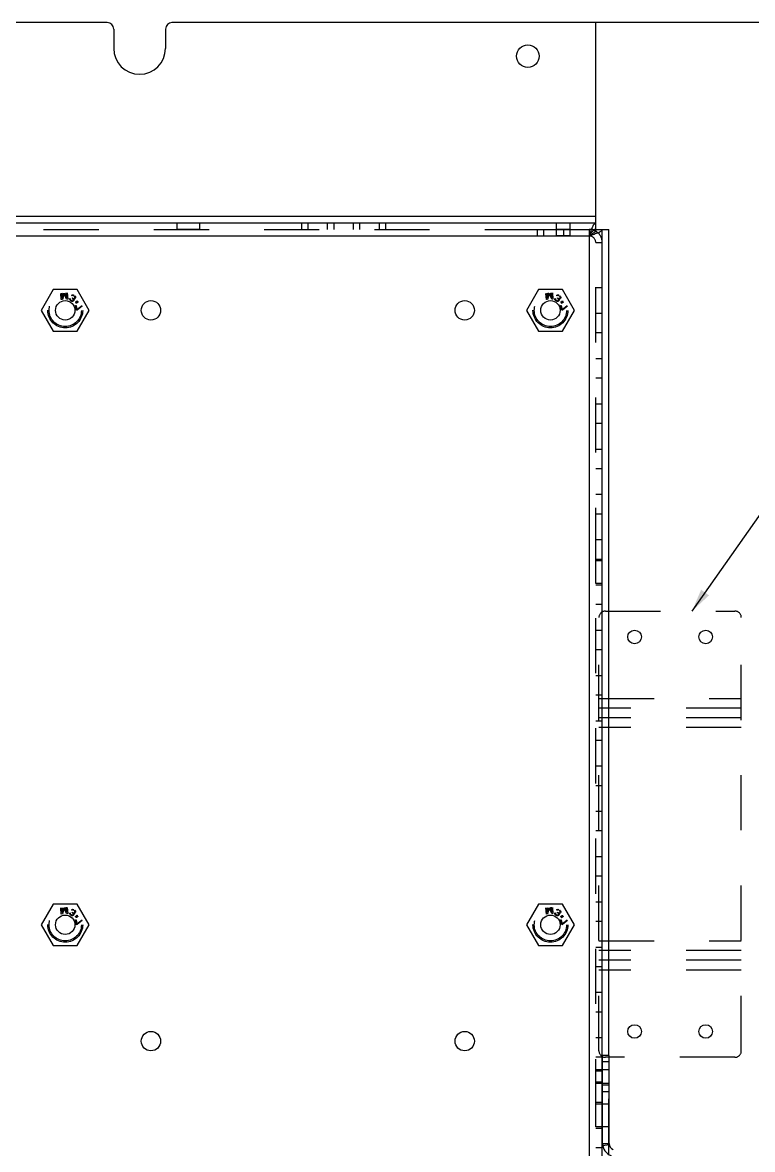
# Model space of a CAD drawing. Header units: millimetres. Extents: x 0 to 8948, y -1340 to 1100.
# Drawn here: x 5001.9 to 5114.7, y -787.6 to -613.3 of the extents above; entities that cross this region are included whole.
import ezdxf

# ---------------------------------------------------------------- set-up
doc = ezdxf.new("R2010")
doc.units = ezdxf.units.MM
doc.header["$LTSCALE"] = 85.25
doc.linetypes.add('HIDDEN', pattern=[0.2, 0.1, -0.1])
doc.layers.get('0').update_dxf_attribs({"linetype": 'CONTINUOUS'})
doc.layers.add('02___PRT_ALL_AXES', color=7, linetype='CONTINUOUS')
doc.layers.add('DEFAULT_2', color=8, linetype='HIDDEN')
doc.styles.get("Standard").update_dxf_attribs({"font": 'txt', "width": 0.85})
doc.dimstyles.get("Standard").update_dxf_attribs({"dimtxt": 2.5, "dimasz": 3.5, "dimexe": 1.5, "dimexo": 1, "dimtad": 1, "dimdsep": 46, "dimtxsty": 'Standard', "dimblk": '_FILLED', "dimblk1": '_FILLED', "dimblk2": '_FILLED', "dimcen": 0.09, "dimadec": 0, "dimazin": 0, "dimtol": 1, "dimtp": 0.01, "dimtm": 0.01, "dimtfac": 1, "dimtofl": 0, "dimtmove": 0, "dimatfit": 3, "dimldrblk": '_FILLED', "dimfxl": 0, "dimtolj": 1, "dimarcsym": 0})

# ---------------------------------------------------------------- blocks, each defined once
blk = doc.blocks.new('_FILLED')
at = {"color": 0, "linetype": 'ByBlock'}
blk.add_solid([(0, 0), (-1, 0.214), (-1, -0.214)], dxfattribs=at)

msp = doc.modelspace()

# ---------------------------------------------------------------- linework, layer by layer
at = {"color": 3, "linetype": 'Continuous'}
for p, q in [((5014.948, -613.329), (4864.948, -613.329)), ((5127.948, -613.329), (5024.948, -613.329)), ((5090.448, -644.329), (5090.448, -613.329)), ((5015.948, -614.329), (5015.948, -617.329)), ((5023.948, -614.329), (5023.948, -617.329)), ((5090.448, -643.329), (4774.448, -643.329)), ((5090.448, -644.329), (4774.448, -644.329)), ((4775.448, -646.329), (5089.448, -646.329)), ((5089.448, -646.329), (5089.448, -849.329)), ((5091.448, -852.329), (5091.448, -645.329)), ((5091.449, -645.329), (5092.448, -645.329)), ((5092.448, -773.035), (5092.448, -645.329)), ((5092.508, -786.635), (5092.508, -773.035))]:
    msp.add_line(p, q, dxfattribs=at)
at = {"color": 7, "linetype": 'Continuous'}
for p, q in [((5090.448, -645.329), (5090.448, -644.329)), ((5090.448, -645.329), (5091.448, -645.329)), ((5006.6, -654.629), (5004.753, -657.829)), ((5010.295, -654.629), (5006.6, -654.629)), ((5012.143, -657.829), (5010.295, -654.629)), ((5081.6, -654.629), (5079.753, -657.829)), ((5085.295, -654.629), (5081.6, -654.629)), ((5087.143, -657.829), (5085.295, -654.629)), ((5004.753, -657.829), (5006.6, -661.029)), ((5010.295, -661.029), (5012.143, -657.829)), ((5079.753, -657.829), (5081.6, -661.029)), ((5085.295, -661.029), (5087.143, -657.829)), ((5006.6, -661.029), (5010.295, -661.029)), ((5081.6, -661.029), (5085.295, -661.029)), ((5006.6, -749.629), (5004.753, -752.829)), ((5010.295, -749.629), (5006.6, -749.629)), ((5012.143, -752.829), (5010.295, -749.629)), ((5081.6, -749.629), (5079.753, -752.829)), ((5085.295, -749.629), (5081.6, -749.629)), ((5087.143, -752.829), (5085.295, -749.629)), ((5004.753, -752.829), (5006.6, -756.029)), ((5010.295, -756.029), (5012.143, -752.829)), ((5079.753, -752.829), (5081.6, -756.029)), ((5085.295, -756.029), (5087.143, -752.829)), ((5006.6, -756.029), (5010.295, -756.029)), ((5081.6, -756.029), (5085.295, -756.029)), ((5092.508, -773.035), (5091.508, -773.035)), ((5091.508, -786.635), (5091.508, -773.035)), ((5092.508, -774.035), (5091.508, -774.035)), ((5091.508, -786.635), (5092.508, -786.635)), ((5091.535, -786.96), (5092.521, -786.798))]:
    msp.add_line(p, q, dxfattribs=at)
at = {"color": 3, "linetype": 'Continuous'}
for centre, radius, start, end in [((5014.948, -614.329), 1, 0, 90), ((5024.948, -614.329), 1, 90, 180), ((5019.948, -617.329), 4, 180, 0), ((5089.448, -647.329), 2, 62.28559, 70.01104), ((5093.508, -786.635), 1, 180, 250)]:
    msp.add_arc(centre, radius, start, end, dxfattribs=at)
at = {"color": 7, "linetype": 'Continuous'}
msp.add_arc((5093.508, -786.635), 2, 180, 250, dxfattribs=at)
at = {"color": 3, "linetype": 'Continuous'}
for points in [[(5090.448, -644.329), (5090.35, -644.329), (5090.198, -644.461), (5090.061, -644.679), (5089.883, -645.04), (5089.682, -645.597), (5089.529, -646.074), (5089.448, -646.329)], [(5091.448, -645.329), (5091.448, -645.427), (5091.317, -645.579), (5091.098, -645.716), (5090.737, -645.894), (5090.18, -646.096), (5089.704, -646.248), (5089.448, -646.329)]]:
    msp.add_open_spline(points, degree=3, knots=[0, 0, 0, 0, 0.1275582, 0.2247905, 0.3461005, 0.6491201, 1, 1, 1, 1], dxfattribs=at)
at = {"color": 7, "linetype": 'Continuous'}
for points in [[(5090.448, -645.329), (5090.448, -645.523), (5090.202, -645.815), (5089.822, -646.09), (5089.576, -646.248), (5089.448, -646.329)], [(5090.448, -645.329), (5090.255, -645.329), (5089.962, -645.575), (5089.687, -645.955), (5089.53, -646.201), (5089.448, -646.329)]]:
    msp.add_open_spline(points, degree=3, knots=[0, 0, 0, 0, 0.4006962, 0.6839153, 1, 1, 1, 1], dxfattribs=at)
at = {"layer": '02___PRT_ALL_AXES', "color": 8, "linetype": 'HIDDEN'}
for p, q in [((5025.698, -644.329), (5025.698, -645.329)), ((5029.198, -644.329), (5025.698, -644.329)), ((5029.198, -644.329), (5029.198, -645.329)), ((5086.498, -644.329), (5084.398, -644.329)), ((5084.398, -646.329), (5084.398, -644.329)), ((5086.498, -646.329), (5086.498, -644.329)), ((5029.198, -645.329), (5025.698, -645.329)), ((5086.498, -645.329), (5084.398, -645.329)), ((5086.498, -646.329), (5084.398, -646.329)), ((5085.448, -645.329), (5085.448, -646.329)), ((5091.448, -696.579), (5090.448, -696.579)), ((5090.448, -700.079), (5090.448, -696.579)), ((5091.448, -700.079), (5091.448, -696.579)), ((5091.448, -700.079), (5090.448, -700.079)), ((5092.508, -775.279), (5091.508, -775.279)), ((5091.508, -777.379), (5091.508, -775.279)), ((5092.508, -777.379), (5092.508, -775.279)), ((5091.448, -777.379), (5090.448, -777.379)), ((5092.508, -777.379), (5091.508, -777.379)), ((5091.448, -780.579), (5090.448, -780.579)), ((5090.448, -784.079), (5090.448, -780.579)), ((5091.448, -784.079), (5091.448, -780.579)), ((5092.508, -780.579), (5091.508, -780.579)), ((5091.508, -784.079), (5091.508, -780.579)), ((5092.508, -784.079), (5092.508, -780.579)), ((5091.448, -784.079), (5090.448, -784.079)), ((5092.508, -784.079), (5091.508, -784.079))]:
    msp.add_line(p, q, dxfattribs=at)
at = {"layer": '02___PRT_ALL_AXES', "color": 3, "linetype": 'Continuous'}
for centre, radius in [((5079.948, -618.529), 1.75), ((5008.448, -657.829), 1.5), ((5021.698, -657.829), 1.5), ((5070.198, -657.829), 1.5), ((5083.448, -657.829), 1.5), ((5096.448, -708.329), 1.05), ((5107.448, -708.329), 1.05), ((5008.448, -752.829), 1.5), ((5083.448, -752.829), 1.5), ((5096.448, -769.329), 1.05), ((5107.448, -769.329), 1.05), ((5021.698, -770.829), 1.5), ((5070.198, -770.829), 1.5)]:
    msp.add_circle(centre, radius, dxfattribs=at)
at = {"layer": 'DEFAULT_2', "color": 8, "linetype": 'HIDDEN'}
for p, q in [((5044.948, -644.329), (5044.948, -645.329)), ((5045.948, -644.329), (5045.948, -645.329)), ((5048.948, -644.329), (5048.948, -645.329)), ((5049.948, -644.329), (5049.948, -645.329)), ((5052.948, -644.329), (5052.948, -645.329)), ((5053.948, -644.329), (5053.948, -645.329)), ((5056.948, -644.329), (5056.948, -645.329)), ((5057.948, -644.329), (5057.948, -645.329)), ((4783.448, -645.329), (5081.448, -645.329)), ((5081.448, -645.329), (5089.448, -645.329)), ((5081.448, -646.329), (5081.448, -645.329)), ((5082.448, -646.329), (5082.448, -645.329)), ((5089.448, -645.329), (5090.448, -645.329)), ((5089.448, -645.329), (5089.448, -646.329)), ((5090.448, -850.329), (5090.448, -645.329)), ((5091.448, -645.329), (5091.449, -645.329)), ((5090.448, -647.329), (5091.448, -647.329)), ((5007.937, -655.948), (5008.172, -655.144)), ((5008.339, -655.132), (5008.685, -655.895)), ((5008.685, -655.895), (5008.631, -655.136)), ((5008.757, -655.147), (5008.825, -656.098)), ((5082.937, -655.948), (5083.172, -655.144)), ((5083.339, -655.132), (5083.685, -655.895)), ((5083.685, -655.895), (5083.631, -655.136)), ((5083.757, -655.147), (5083.825, -656.098)), ((5091.448, -654.329), (5090.448, -654.329)), ((5007.828, -656.169), (5007.76, -655.219)), ((5008.015, -656.156), (5007.828, -656.169)), ((5007.883, -655.189), (5007.937, -655.948)), ((5008.263, -655.242), (5008.015, -656.156)), ((5008.638, -656.112), (5008.263, -655.242)), ((5008.825, -656.098), (5008.638, -656.112)), ((5009.115, -656.073), (5009.141, -655.989)), ((5009.142, -656.189), (5009.115, -656.073)), ((5009.141, -655.989), (5009.23, -656.043)), ((5009.192, -656.268), (5009.142, -656.189)), ((5009.306, -656.362), (5009.192, -656.268)), ((5009.23, -656.043), (5009.233, -656.119)), ((5009.233, -656.119), (5009.265, -656.188)), ((5009.265, -656.188), (5009.343, -656.26)), ((5009.342, -656.383), (5009.306, -656.362)), ((5009.478, -656.44), (5009.342, -656.383)), ((5009.343, -656.26), (5009.414, -656.303)), ((5009.397, -655.523), (5009.448, -655.479)), ((5009.486, -655.577), (5009.397, -655.523)), ((5009.414, -656.303), (5009.515, -656.338)), ((5009.448, -655.479), (5009.517, -655.446)), ((5009.571, -656.447), (5009.478, -656.44)), ((5009.526, -655.551), (5009.486, -655.577)), ((5009.515, -656.338), (5009.59, -656.334)), ((5009.517, -655.446), (5009.592, -655.441)), ((5009.518, -655.968), (5009.562, -655.895)), ((5009.59, -656.011), (5009.518, -655.968)), ((5009.584, -655.536), (5009.526, -655.551)), ((5009.562, -655.895), (5009.634, -655.938)), ((5009.686, -656.417), (5009.571, -656.447)), ((5009.631, -655.539), (5009.584, -655.536)), ((5009.675, -656.112), (5009.59, -656.011)), ((5009.59, -656.334), (5009.659, -656.301)), ((5009.592, -655.441), (5009.685, -655.448)), ((5009.731, -655.575), (5009.631, -655.539)), ((5009.634, -655.938), (5009.752, -655.984)), ((5009.659, -656.301), (5009.681, -656.264)), ((5009.689, -656.17), (5009.675, -656.112)), ((5009.681, -656.264), (5009.689, -656.17)), ((5009.685, -655.448), (5009.762, -655.471)), ((5009.748, -656.355), (5009.686, -656.417)), ((5009.838, -655.639), (5009.731, -655.575)), ((5009.77, -656.318), (5009.748, -656.355)), ((5009.752, -655.984), (5009.827, -655.98)), ((5009.866, -656.078), (5009.755, -656.061)), ((5009.755, -656.061), (5009.793, -656.158)), ((5009.796, -656.234), (5009.77, -656.318)), ((5009.793, -656.158), (5009.796, -656.234)), ((5009.827, -655.98), (5009.907, -655.929)), ((5009.916, -655.711), (5009.838, -655.639)), ((5009.934, -656.045), (5009.866, -656.078)), ((5009.907, -655.929), (5009.951, -655.856)), ((5009.915, -655.563), (5009.971, -655.62)), ((5009.941, -655.751), (5009.916, -655.711)), ((5009.996, -655.982), (5009.934, -656.045)), ((5009.955, -655.809), (5009.941, -655.751)), ((5009.951, -655.856), (5009.955, -655.809)), ((5009.971, -655.62), (5010.021, -655.699)), ((5010.04, -655.909), (5009.996, -655.982)), ((5010.021, -655.699), (5010.052, -655.768)), ((5010.033, -656.537), (5010.039, -656.508)), ((5010.18, -656.561), (5010.033, -656.537)), ((5010.039, -656.508), (5010.215, -656.537)), ((5010.055, -655.844), (5010.04, -655.909)), ((5010.052, -655.768), (5010.055, -655.844)), ((5010.058, -656.647), (5010.18, -656.561)), ((5010.082, -656.681), (5010.058, -656.647)), ((5010.204, -656.595), (5010.082, -656.681)), ((5010.177, -656.742), (5010.204, -656.595)), ((5010.206, -656.746), (5010.177, -656.742)), ((5010.239, -656.571), (5010.206, -656.746)), ((5010.215, -656.537), (5010.248, -656.361)), ((5010.415, -656.6), (5010.239, -656.571)), ((5010.248, -656.361), (5010.277, -656.366)), ((5010.277, -656.366), (5010.25, -656.512)), ((5010.25, -656.512), (5010.372, -656.427)), ((5010.396, -656.461), (5010.274, -656.546)), ((5010.274, -656.546), (5010.421, -656.571)), ((5010.372, -656.427), (5010.396, -656.461)), ((5010.421, -656.571), (5010.415, -656.6)), ((5082.828, -656.169), (5082.76, -655.219)), ((5083.015, -656.156), (5082.828, -656.169)), ((5082.883, -655.189), (5082.937, -655.948)), ((5083.263, -655.242), (5083.015, -656.156)), ((5083.638, -656.112), (5083.263, -655.242)), ((5083.825, -656.098), (5083.638, -656.112)), ((5084.115, -656.073), (5084.141, -655.989)), ((5084.142, -656.189), (5084.115, -656.073)), ((5084.141, -655.989), (5084.23, -656.043)), ((5084.192, -656.268), (5084.142, -656.189)), ((5084.306, -656.362), (5084.192, -656.268)), ((5084.23, -656.043), (5084.233, -656.119)), ((5084.233, -656.119), (5084.265, -656.188)), ((5084.265, -656.188), (5084.343, -656.26)), ((5084.342, -656.383), (5084.306, -656.362)), ((5084.478, -656.44), (5084.342, -656.383)), ((5084.343, -656.26), (5084.414, -656.303)), ((5084.397, -655.523), (5084.448, -655.479)), ((5084.486, -655.577), (5084.397, -655.523)), ((5084.414, -656.303), (5084.515, -656.338)), ((5084.448, -655.479), (5084.517, -655.446)), ((5084.571, -656.447), (5084.478, -656.44)), ((5084.526, -655.551), (5084.486, -655.577)), ((5084.515, -656.338), (5084.59, -656.334)), ((5084.517, -655.446), (5084.592, -655.441)), ((5084.518, -655.968), (5084.562, -655.895)), ((5084.59, -656.011), (5084.518, -655.968)), ((5084.584, -655.536), (5084.526, -655.551)), ((5084.562, -655.895), (5084.634, -655.938)), ((5084.686, -656.417), (5084.571, -656.447)), ((5084.631, -655.539), (5084.584, -655.536)), ((5084.675, -656.112), (5084.59, -656.011)), ((5084.59, -656.334), (5084.659, -656.301)), ((5084.592, -655.441), (5084.685, -655.448)), ((5084.731, -655.575), (5084.631, -655.539)), ((5084.634, -655.938), (5084.752, -655.984)), ((5084.659, -656.301), (5084.681, -656.264)), ((5084.689, -656.17), (5084.675, -656.112)), ((5084.681, -656.264), (5084.689, -656.17)), ((5084.685, -655.448), (5084.762, -655.471)), ((5084.748, -656.355), (5084.686, -656.417)), ((5084.838, -655.639), (5084.731, -655.575)), ((5084.77, -656.318), (5084.748, -656.355)), ((5084.752, -655.984), (5084.827, -655.98)), ((5084.866, -656.078), (5084.755, -656.061)), ((5084.755, -656.061), (5084.793, -656.158)), ((5084.796, -656.234), (5084.77, -656.318)), ((5084.793, -656.158), (5084.796, -656.234)), ((5084.827, -655.98), (5084.907, -655.929)), ((5084.916, -655.711), (5084.838, -655.639)), ((5084.934, -656.045), (5084.866, -656.078)), ((5084.907, -655.929), (5084.951, -655.856)), ((5084.915, -655.563), (5084.971, -655.62)), ((5084.941, -655.751), (5084.916, -655.711)), ((5084.996, -655.982), (5084.934, -656.045)), ((5084.955, -655.809), (5084.941, -655.751)), ((5084.951, -655.856), (5084.955, -655.809)), ((5084.971, -655.62), (5085.021, -655.699)), ((5085.04, -655.909), (5084.996, -655.982)), ((5085.021, -655.699), (5085.052, -655.768)), ((5085.033, -656.537), (5085.039, -656.508)), ((5085.18, -656.561), (5085.033, -656.537)), ((5085.039, -656.508), (5085.215, -656.537)), ((5085.055, -655.844), (5085.04, -655.909)), ((5085.052, -655.768), (5085.055, -655.844)), ((5085.058, -656.647), (5085.18, -656.561)), ((5085.082, -656.681), (5085.058, -656.647)), ((5085.204, -656.595), (5085.082, -656.681)), ((5085.177, -656.742), (5085.204, -656.595)), ((5085.206, -656.746), (5085.177, -656.742)), ((5085.239, -656.571), (5085.206, -656.746)), ((5085.215, -656.537), (5085.248, -656.361)), ((5085.415, -656.6), (5085.239, -656.571)), ((5085.248, -656.361), (5085.277, -656.366)), ((5085.277, -656.366), (5085.25, -656.512)), ((5085.25, -656.512), (5085.372, -656.427)), ((5085.396, -656.461), (5085.274, -656.546)), ((5085.274, -656.546), (5085.421, -656.571)), ((5085.372, -656.427), (5085.396, -656.461)), ((5085.421, -656.571), (5085.415, -656.6)), ((5010.025, -657.092), (5010.128, -657.068)), ((5010.189, -657.823), (5010.025, -657.092)), ((5010.128, -657.068), (5010.265, -657.678)), ((5010.292, -657.8), (5010.189, -657.823)), ((5010.265, -657.678), (5011.042, -657.079)), ((5011.073, -657.198), (5010.292, -657.8)), ((5085.025, -657.092), (5085.128, -657.068)), ((5085.189, -657.823), (5085.025, -657.092)), ((5085.128, -657.068), (5085.265, -657.678)), ((5085.292, -657.8), (5085.189, -657.823)), ((5085.265, -657.678), (5086.042, -657.079)), ((5086.073, -657.198), (5085.292, -657.8)), ((5091.448, -658.329), (5090.448, -658.329)), ((5091.448, -661.329), (5090.448, -661.329)), ((5091.448, -665.329), (5090.448, -665.329)), ((5091.448, -668.329), (5090.448, -668.329)), ((5091.448, -672.329), (5090.448, -672.329)), ((5091.448, -675.329), (5090.448, -675.329)), ((5091.448, -679.329), (5090.448, -679.329)), ((5091.448, -682.329), (5090.448, -682.329)), ((5091.448, -686.329), (5090.448, -686.329)), ((5091.448, -689.329), (5090.448, -689.329)), ((5091.448, -693.329), (5090.448, -693.329)), ((5091.448, -696.329), (5090.448, -696.329)), ((5091.448, -700.329), (5090.448, -700.329)), ((5091.448, -703.329), (5090.448, -703.329)), ((5090.948, -772.329), (5090.948, -705.329)), ((5091.948, -704.329), (5111.948, -704.329)), ((5112.948, -772.329), (5112.948, -705.329)), ((5091.448, -707.329), (5090.448, -707.329)), ((5091.448, -710.329), (5090.448, -710.329)), ((5091.448, -714.329), (5090.448, -714.329)), ((5091.448, -717.329), (5090.448, -717.329)), ((5090.948, -717.829), (5112.948, -717.829)), ((5112.948, -719.329), (5090.948, -719.329)), ((5091.448, -721.329), (5090.448, -721.329)), ((5112.948, -720.829), (5090.948, -720.829)), ((5112.948, -722.329), (5090.948, -722.329)), ((5091.448, -724.329), (5090.448, -724.329)), ((5091.448, -728.329), (5090.448, -728.329)), ((5091.448, -731.329), (5090.448, -731.329)), ((5091.448, -735.329), (5090.448, -735.329)), ((5091.448, -738.329), (5090.448, -738.329)), ((5091.448, -742.329), (5090.448, -742.329)), ((5091.448, -745.329), (5090.448, -745.329)), ((5007.828, -751.169), (5007.76, -750.219)), ((5007.883, -750.189), (5007.937, -750.948)), ((5007.937, -750.948), (5008.172, -750.144)), ((5008.263, -750.242), (5008.015, -751.156)), ((5008.638, -751.112), (5008.263, -750.242)), ((5008.339, -750.132), (5008.685, -750.895)), ((5008.685, -750.895), (5008.631, -750.136)), ((5008.757, -750.147), (5008.825, -751.098)), ((5009.115, -751.073), (5009.141, -750.989)), ((5009.141, -750.989), (5009.23, -751.043)), ((5009.397, -750.523), (5009.448, -750.479)), ((5009.486, -750.577), (5009.397, -750.523)), ((5009.448, -750.479), (5009.517, -750.446)), ((5009.526, -750.551), (5009.486, -750.577)), ((5009.517, -750.446), (5009.592, -750.441)), ((5009.518, -750.968), (5009.562, -750.895)), ((5009.59, -751.011), (5009.518, -750.968)), ((5009.584, -750.536), (5009.526, -750.551)), ((5009.562, -750.895), (5009.634, -750.938)), ((5009.631, -750.539), (5009.584, -750.536)), ((5009.592, -750.441), (5009.685, -750.448)), ((5009.731, -750.575), (5009.631, -750.539)), ((5009.634, -750.938), (5009.752, -750.984)), ((5009.685, -750.448), (5009.762, -750.471)), ((5009.838, -750.639), (5009.731, -750.575)), ((5009.752, -750.984), (5009.827, -750.98)), ((5009.827, -750.98), (5009.907, -750.929)), ((5009.916, -750.711), (5009.838, -750.639)), ((5009.907, -750.929), (5009.951, -750.856)), ((5009.915, -750.563), (5009.971, -750.62)), ((5009.941, -750.751), (5009.916, -750.711)), ((5009.996, -750.982), (5009.934, -751.045)), ((5009.955, -750.809), (5009.941, -750.751)), ((5009.951, -750.856), (5009.955, -750.809)), ((5009.971, -750.62), (5010.021, -750.699)), ((5010.04, -750.909), (5009.996, -750.982)), ((5010.021, -750.699), (5010.052, -750.768)), ((5010.055, -750.844), (5010.04, -750.909)), ((5010.052, -750.768), (5010.055, -750.844)), ((5082.828, -751.169), (5082.76, -750.219)), ((5082.883, -750.189), (5082.937, -750.948)), ((5082.937, -750.948), (5083.172, -750.144)), ((5083.263, -750.242), (5083.015, -751.156)), ((5083.638, -751.112), (5083.263, -750.242)), ((5083.339, -750.132), (5083.685, -750.895)), ((5083.685, -750.895), (5083.631, -750.136)), ((5083.757, -750.147), (5083.825, -751.098)), ((5084.115, -751.073), (5084.141, -750.989)), ((5084.141, -750.989), (5084.23, -751.043)), ((5084.397, -750.523), (5084.448, -750.479)), ((5084.486, -750.577), (5084.397, -750.523)), ((5084.448, -750.479), (5084.517, -750.446)), ((5084.526, -750.551), (5084.486, -750.577)), ((5084.517, -750.446), (5084.592, -750.441)), ((5084.518, -750.968), (5084.562, -750.895)), ((5084.59, -751.011), (5084.518, -750.968)), ((5084.584, -750.536), (5084.526, -750.551)), ((5084.562, -750.895), (5084.634, -750.938)), ((5084.631, -750.539), (5084.584, -750.536)), ((5084.592, -750.441), (5084.685, -750.448)), ((5084.731, -750.575), (5084.631, -750.539)), ((5084.634, -750.938), (5084.752, -750.984)), ((5084.685, -750.448), (5084.762, -750.471)), ((5084.838, -750.639), (5084.731, -750.575)), ((5084.752, -750.984), (5084.827, -750.98)), ((5084.827, -750.98), (5084.907, -750.929)), ((5084.916, -750.711), (5084.838, -750.639)), ((5084.907, -750.929), (5084.951, -750.856)), ((5084.915, -750.563), (5084.971, -750.62)), ((5084.941, -750.751), (5084.916, -750.711)), ((5084.996, -750.982), (5084.934, -751.045)), ((5084.955, -750.809), (5084.941, -750.751)), ((5084.951, -750.856), (5084.955, -750.809)), ((5084.971, -750.62), (5085.021, -750.699)), ((5085.04, -750.909), (5084.996, -750.982)), ((5085.021, -750.699), (5085.052, -750.768)), ((5085.055, -750.844), (5085.04, -750.909)), ((5085.052, -750.768), (5085.055, -750.844)), ((5091.448, -749.329), (5090.448, -749.329)), ((5008.015, -751.156), (5007.828, -751.169)), ((5008.825, -751.098), (5008.638, -751.112)), ((5009.142, -751.189), (5009.115, -751.073)), ((5009.192, -751.268), (5009.142, -751.189)), ((5009.306, -751.362), (5009.192, -751.268)), ((5009.23, -751.043), (5009.233, -751.119)), ((5009.233, -751.119), (5009.265, -751.188)), ((5009.265, -751.188), (5009.343, -751.26)), ((5009.342, -751.383), (5009.306, -751.362)), ((5009.478, -751.44), (5009.342, -751.383)), ((5009.343, -751.26), (5009.414, -751.303)), ((5009.414, -751.303), (5009.515, -751.338)), ((5009.571, -751.447), (5009.478, -751.44)), ((5009.515, -751.338), (5009.59, -751.334)), ((5009.686, -751.417), (5009.571, -751.447)), ((5009.675, -751.112), (5009.59, -751.011)), ((5009.59, -751.334), (5009.659, -751.301)), ((5009.659, -751.301), (5009.681, -751.264)), ((5009.689, -751.17), (5009.675, -751.112)), ((5009.681, -751.264), (5009.689, -751.17)), ((5009.748, -751.355), (5009.686, -751.417)), ((5009.77, -751.318), (5009.748, -751.355)), ((5009.866, -751.078), (5009.755, -751.061)), ((5009.755, -751.061), (5009.793, -751.158)), ((5009.796, -751.234), (5009.77, -751.318)), ((5009.793, -751.158), (5009.796, -751.234)), ((5009.934, -751.045), (5009.866, -751.078)), ((5010.025, -752.092), (5010.128, -752.068)), ((5010.189, -752.823), (5010.025, -752.092)), ((5010.033, -751.537), (5010.039, -751.508)), ((5010.18, -751.561), (5010.033, -751.537)), ((5010.039, -751.508), (5010.215, -751.537)), ((5010.058, -751.647), (5010.18, -751.561)), ((5010.082, -751.681), (5010.058, -751.647)), ((5010.204, -751.595), (5010.082, -751.681)), ((5010.128, -752.068), (5010.265, -752.678)), ((5010.177, -751.742), (5010.204, -751.595)), ((5010.206, -751.746), (5010.177, -751.742)), ((5010.239, -751.571), (5010.206, -751.746)), ((5010.215, -751.537), (5010.248, -751.361)), ((5010.415, -751.6), (5010.239, -751.571)), ((5010.248, -751.361), (5010.277, -751.366)), ((5010.277, -751.366), (5010.25, -751.512)), ((5010.25, -751.512), (5010.372, -751.427)), ((5010.265, -752.678), (5011.042, -752.079)), ((5010.396, -751.461), (5010.274, -751.546)), ((5010.274, -751.546), (5010.421, -751.571)), ((5011.073, -752.198), (5010.292, -752.8)), ((5010.372, -751.427), (5010.396, -751.461)), ((5010.421, -751.571), (5010.415, -751.6)), ((5083.015, -751.156), (5082.828, -751.169)), ((5083.825, -751.098), (5083.638, -751.112)), ((5084.142, -751.189), (5084.115, -751.073)), ((5084.192, -751.268), (5084.142, -751.189)), ((5084.306, -751.362), (5084.192, -751.268)), ((5084.23, -751.043), (5084.233, -751.119)), ((5084.233, -751.119), (5084.265, -751.188)), ((5084.265, -751.188), (5084.343, -751.26)), ((5084.342, -751.383), (5084.306, -751.362)), ((5084.478, -751.44), (5084.342, -751.383)), ((5084.343, -751.26), (5084.414, -751.303)), ((5084.414, -751.303), (5084.515, -751.338)), ((5084.571, -751.447), (5084.478, -751.44)), ((5084.515, -751.338), (5084.59, -751.334)), ((5084.686, -751.417), (5084.571, -751.447)), ((5084.675, -751.112), (5084.59, -751.011)), ((5084.59, -751.334), (5084.659, -751.301)), ((5084.659, -751.301), (5084.681, -751.264)), ((5084.689, -751.17), (5084.675, -751.112)), ((5084.681, -751.264), (5084.689, -751.17)), ((5084.748, -751.355), (5084.686, -751.417)), ((5084.77, -751.318), (5084.748, -751.355)), ((5084.866, -751.078), (5084.755, -751.061)), ((5084.755, -751.061), (5084.793, -751.158)), ((5084.796, -751.234), (5084.77, -751.318)), ((5084.793, -751.158), (5084.796, -751.234)), ((5084.934, -751.045), (5084.866, -751.078)), ((5085.025, -752.092), (5085.128, -752.068)), ((5085.189, -752.823), (5085.025, -752.092)), ((5085.033, -751.537), (5085.039, -751.508)), ((5085.18, -751.561), (5085.033, -751.537)), ((5085.039, -751.508), (5085.215, -751.537)), ((5085.058, -751.647), (5085.18, -751.561)), ((5085.082, -751.681), (5085.058, -751.647)), ((5085.204, -751.595), (5085.082, -751.681)), ((5085.128, -752.068), (5085.265, -752.678)), ((5085.177, -751.742), (5085.204, -751.595)), ((5085.206, -751.746), (5085.177, -751.742)), ((5085.239, -751.571), (5085.206, -751.746)), ((5085.215, -751.537), (5085.248, -751.361)), ((5085.415, -751.6), (5085.239, -751.571)), ((5085.248, -751.361), (5085.277, -751.366)), ((5085.277, -751.366), (5085.25, -751.512)), ((5085.25, -751.512), (5085.372, -751.427)), ((5085.265, -752.678), (5086.042, -752.079)), ((5085.396, -751.461), (5085.274, -751.546)), ((5085.274, -751.546), (5085.421, -751.571)), ((5086.073, -752.198), (5085.292, -752.8)), ((5085.372, -751.427), (5085.396, -751.461)), ((5085.421, -751.571), (5085.415, -751.6)), ((5091.448, -752.329), (5090.448, -752.329)), ((5010.292, -752.8), (5010.189, -752.823)), ((5085.292, -752.8), (5085.189, -752.823)), ((5090.948, -755.329), (5112.948, -755.329)), ((5091.448, -756.329), (5090.448, -756.329)), ((5112.948, -756.829), (5090.948, -756.829)), ((5091.448, -759.329), (5090.448, -759.329)), ((5112.948, -758.329), (5090.948, -758.329)), ((5112.948, -759.829), (5090.948, -759.829)), ((5091.448, -763.329), (5090.448, -763.329)), ((5091.448, -766.329), (5090.448, -766.329)), ((5091.448, -770.329), (5090.448, -770.329)), ((5091.448, -773.329), (5090.448, -773.329)), ((5111.948, -773.329), (5091.948, -773.329)), ((5092.448, -788.295), (5092.448, -773.035)), ((5091.448, -775.279), (5090.448, -775.279)), ((5091.448, -775.446), (5090.448, -775.446)), ((5091.448, -777.165), (5090.448, -777.165)), ((5091.448, -777.329), (5090.448, -777.329)), ((5092.508, -777.635), (5091.508, -777.635)), ((5091.508, -778.635), (5092.508, -778.635)), ((5091.448, -780.329), (5090.448, -780.329)), ((5091.448, -784.329), (5090.448, -784.329)), ((5091.448, -787.329), (5090.448, -787.329))]:
    msp.add_line(p, q, dxfattribs=at)
for centre, radius in [((5008.448, -657.829), 2.7), ((5083.448, -657.829), 2.7), ((5008.448, -657.829), 2.5), ((5083.448, -657.829), 2.5), ((5008.448, -752.829), 2.7), ((5008.448, -752.829), 2.5), ((5083.448, -752.829), 2.7), ((5083.448, -752.829), 2.5)]:
    msp.add_circle(centre, radius, dxfattribs=at)
for centre, radius, start, end in [((5089.448, -647.329), 2, 70.01104, 90), ((5089.448, -647.329), 1, 0, 90), ((5089.448, -647.329), 2, 0, 62.28559), ((5091.948, -705.329), 1, 90, 180), ((5111.948, -705.329), 1, 0, 90), ((5091.948, -772.329), 1, 180, 270), ((5111.948, -772.329), 1, 270, 0)]:
    msp.add_arc(centre, radius, start, end, dxfattribs=at)

# ---------------------------------------------------------------- leaders
at = {"color": 2, "linetype": 'Continuous', "annotation_type": 0, "has_hookline": 1, "hookline_direction": 0, "text_width": 12.75}
msp.add_leader([(5105.334, -704.329), (5144.932, -648.035), (5146.807, -645.535), (5150.307, -645.535)], dimstyle='Standard', override={"dimtad": 0}, dxfattribs=at)

doc.saveas('drawing.dxf')
